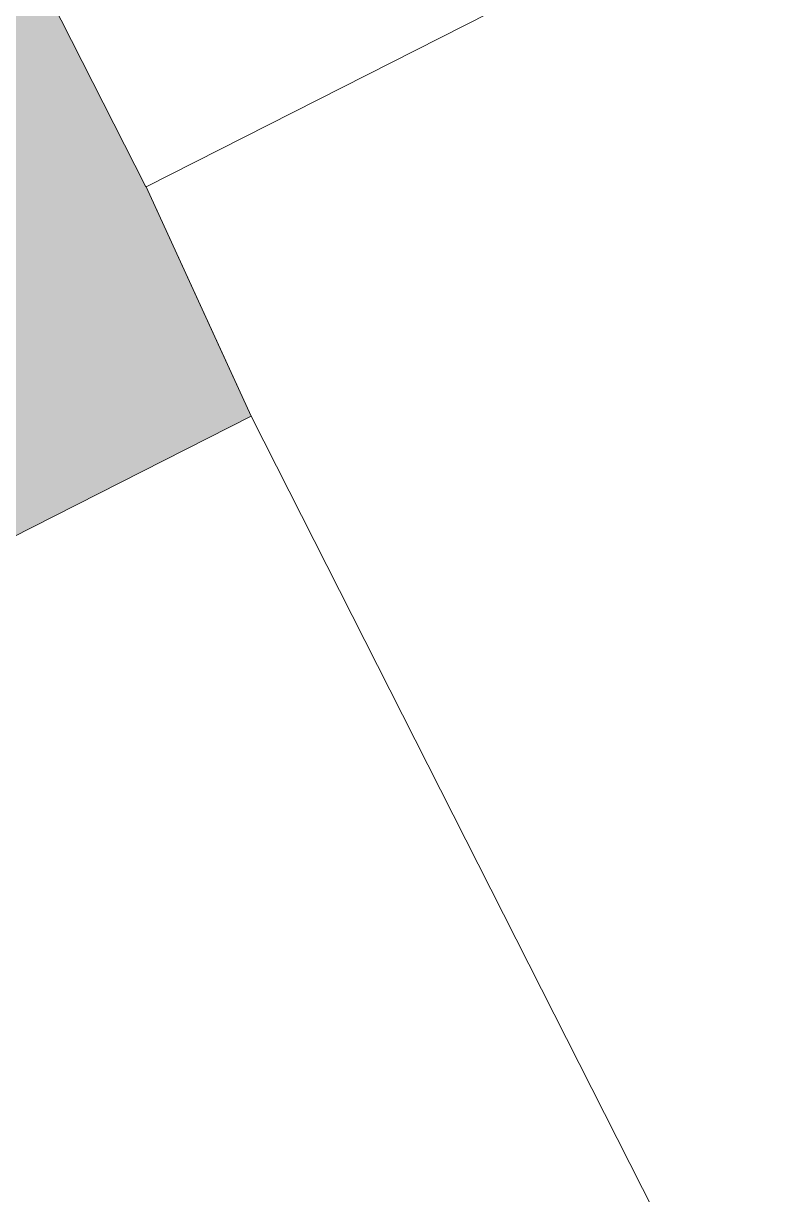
# Model space of a CAD drawing. Header units: metres. Extents: x 662613 to 666742, y 2728069 to 2732733.
# Drawn here: x 664577.3 to 664624, y 2731064.6 to 2731136.5 of the extents above; entities that cross this region are included whole.
import ezdxf

# ---------------------------------------------------------------- set-up
doc = ezdxf.new("R2010")
doc.units = ezdxf.units.M
doc.header["$MEASUREMENT"] = 0
doc.layers.add('Open area$0$INTENSIVE LANDSCAPING AND PLAZAS', color=7, linetype='Continuous', true_color=0xecf9e2)
doc.layers.add('Xref_DQ_MasterPlan_2024$0$DQ_PLOTS', color=252, linetype='Continuous', lineweight=15)

# ---------------------------------------------------------------- blocks, each defined once
blk = doc.blocks.new('Xref_DQ_MasterPlan_2024')
at = {"layer": 'Xref_DQ_MasterPlan_2024$0$DQ_PLOTS'}
for points in [[(664624.005, 2731146.279), (664584.847, 2731126.433), (664584.819, 2731126.489), (664578.969, 2731137.97)], [(664618.423, 2731058.852), (664591.306, 2731112.357), (664584.847, 2731126.433), (664624.005, 2731146.279)], [(664578.969, 2731137.97), (664584.819, 2731126.489), (664584.847, 2731126.433), (664589.173, 2731117.006), (664591.306, 2731112.357), (664524.363, 2731078.428)]]:
    blk.add_lwpolyline(points, dxfattribs=at)
blk.add_lwpolyline([(664552.09, 2731023.721), (664551.658, 2731024.574), (664526.108, 2731074.985), (664524.363, 2731078.428), (664591.306, 2731112.357), (664618.423, 2731058.852), (664618.964, 2731057.786), (664617.247, 2731056.903), (664612.625, 2731054.538), (664608.383, 2731052.387), (664600.73, 2731048.182), (664596.209, 2731045.888), (664591.947, 2731043.745), (664586.289, 2731040.883), (664579.608, 2731037.528), (664573.671, 2731034.51), (664566.61, 2731030.925), (664560.645, 2731027.875), (664555.508, 2731025.275), (664552.09, 2731023.721)], close=True, dxfattribs=at)
blk = doc.blocks.new('Open area')
at = {"layer": 'Open area$0$INTENSIVE LANDSCAPING AND PLAZAS'}
blk.add_hatch(color=256, dxfattribs=at).paths.add_polyline_path([(664474.986, 2731046.51), (664471.736, 2731044.212), (664457.81, 2731034.137), (664455.733, 2731032.635), (664453.177, 2731030.506), (664450.578, 2731028.367), (664436.151, 2731013.961), (664427.831, 2731005.653), (664425.035, 2731002.401), (664423.402, 2731000.468), (664421.462, 2730998.158), (664419.926, 2730996.329), (664418.375, 2730994.489), (664417.407, 2730993.346), (664416.502, 2730992.266), (664415.983, 2730991.647), (664415.515, 2730991.09), (664415.225, 2730990.747), (664414.96, 2730990.428), (664414.688, 2730990.107), (664414.461, 2730989.836), (664414.223, 2730989.561), (664413.895, 2730989.149), (664413.738, 2730988.936), (664413.42, 2730988.464), (664413.24, 2730988.202), (664412.805, 2730987.572), (664408.666, 2730981.548), (664408.557, 2730981.567), (664405.784, 2730977.577), (664403.084, 2730973.536), (664400.459, 2730969.446), (664397.355, 2730964.387), (664394.365, 2730959.26), (664391.328, 2730953.764), (664388.422, 2730948.199), (664388.468, 2730948.066), (664388.324, 2730947.771), (664384.446, 2730940.069), (664380.51, 2730932.396), (664375.654, 2730923.119), (664372.473, 2730917.174), (664370.713, 2730913.886), (664365.688, 2730904.698), (664361.96, 2730897.633), (664361.947, 2730897.608), (664361.94, 2730897.595), (664361.905, 2730897.612), (664360.802, 2730898.149), (664360.405, 2730898.342), (664359.881, 2730898.597), (664359.506, 2730898.78), (664358.772, 2730899.137), (664358.032, 2730899.497), (664357.873, 2730899.574), (664356.405, 2730900.289), (664355.09, 2730900.929), (664353.579, 2730901.713), (664352.618, 2730902.212), (664352.563, 2730902.29), (664350.118, 2730909.89), (664349.798, 2730910.886), (664346.141, 2730922.435), (664345.994, 2730922.898), (664343.138, 2730931.735), (664340.436, 2730940.091), (664338.264, 2730945.038), (664335.064, 2730946.937), (664329.696, 2730950.121), (664329.447, 2730950.269), (664335.784, 2730962.668), (664340.93, 2730972.931), (664343.711, 2730978.477), (664346.201, 2730983.445), (664348.036, 2730987.104), (664352.433, 2730995.456), (664353.65, 2730997.767), (664354.133, 2730998.685), (664355.078, 2731000.481), (664356.405, 2731003.001), (664359.922, 2731010.049), (664360.074, 2731010.353), (664360.667, 2731011.541), (664363.454, 2731017.126), (664363.91, 2731018.039), (664365.116, 2731020.298), (664367.186, 2731024.37), (664369.117, 2731028.159), (664370.704, 2731031.27), (664371.638, 2731033.101), (664371.897, 2731033.608), (664373.597, 2731036.638), (664373.642, 2731036.719), (664375.701, 2731040.388), (664377.082, 2731042.689), (664378.241, 2731044.405), (664379.169, 2731045.78), (664381.882, 2731049.456), (664383.265, 2731051.165), (664383.273, 2731051.175), (664384.583, 2731052.792), (664385.173, 2731053.522), (664387.518, 2731056.191), (664388.095, 2731056.789), (664390.871, 2731059.671), (664391.253, 2731060.031, -0.003208), (664392.498, 2731061.386, -0.003863), (664394.025, 2731063.001), (664395.488, 2731064.285), (664405.102, 2731071.079), (664418.553, 2731045.213), (664449.997, 2731060.199), (664472.017, 2731070.693), (664479.795, 2731074.4), (664465.408, 2731102.787), (664493.885, 2731117.384), (664513.018, 2731127.192), (664532.151, 2731136.999), (664551.284, 2731146.807), (664564.932, 2731153.803), (664569.705, 2731156.249), (664578.969, 2731137.97), (664584.819, 2731126.489), (664584.847, 2731126.433), (664589.173, 2731117.006), (664591.306, 2731112.357), (664524.363, 2731078.428), (664526.108, 2731074.985), (664526.464, 2731074.282), (664526.29, 2731074.187), (664525.841, 2731073.956), (664524.79, 2731073.408), (664516.605, 2731069.135), (664512.63, 2731067.111), (664508.668, 2731065.093), (664502.885, 2731062.148), (664502.866, 2731062.138), (664489.232, 2731055.078), (664484.808, 2731052.46), (664481.175, 2731050.31), (664481.035, 2731050.227), (664478.159, 2731048.46), (664474.986, 2731046.51)], flags=0)

msp = doc.modelspace()

# ---------------------------------------------------------------- block references
for name in ['Xref_DQ_MasterPlan_2024', 'Open area']:
    msp.add_blockref(name, (0, 0))

doc.saveas('drawing.dxf')
